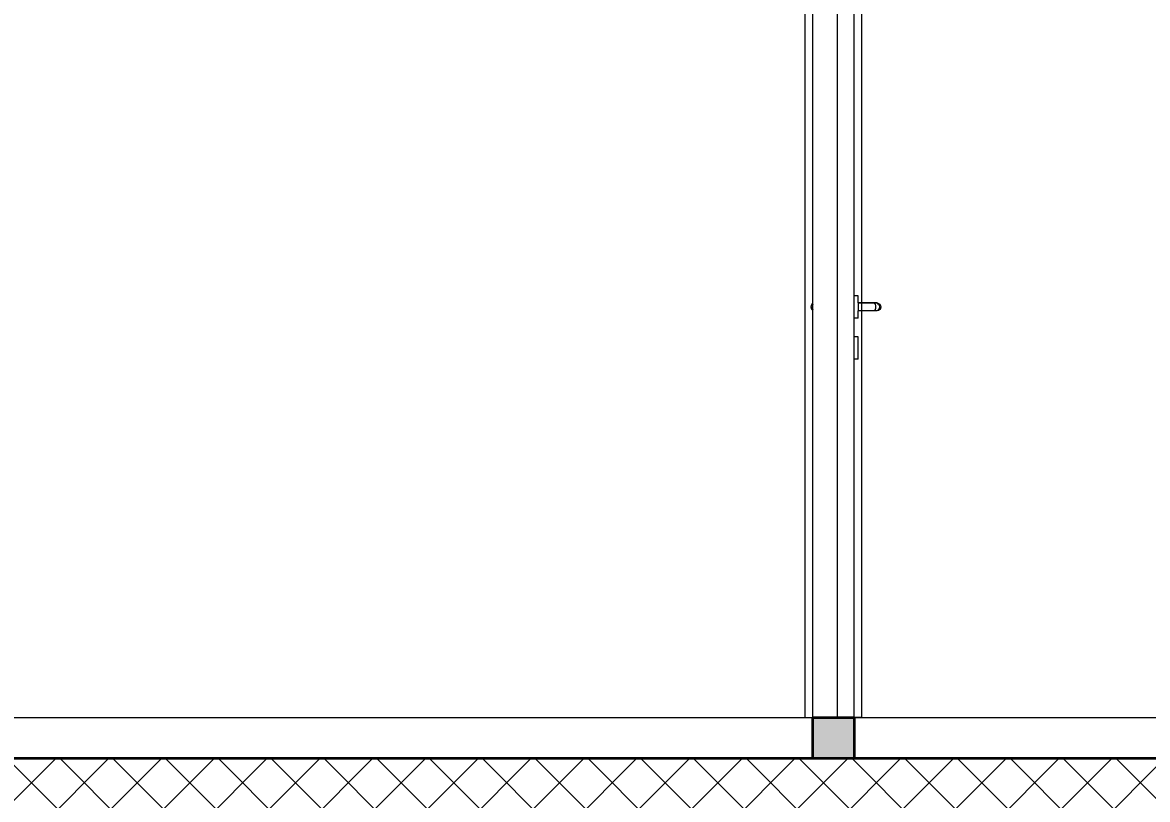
# Model space of a CAD drawing. Header units: millimetres. Extents: x -310 to 171125, y -3027 to 55843.
# Drawn here: x 129958 to 132701, y 8196 to 10089 of the extents above; entities that cross this region are included whole.
import ezdxf

# ---------------------------------------------------------------- set-up
doc = ezdxf.new("R2010")
doc.units = ezdxf.units.MM
doc.header["$MEASUREMENT"] = 0
doc.set_wipeout_variables(frame=1)
doc.linetypes.add('Wipeout_Contour', pattern=[1000, 0, -1000])
doc.layers.add('Dimensioning - General', color=7, linetype='Continuous')
doc.layers.add('Structural - Bearing', color=7, linetype='Continuous')
for name, color, linetype, lineweight, true_color in [('Dimensioning - General_Pen_No__61', 7, 'Continuous', 20, 0x6a6a6a), ('Dimensioning - General_Pen_No__88', 7, 'Continuous', 20, 0xfd4435), ('Structural - Bearing_Pen_No__61', 7, 'Continuous', 20, 0x6a6a6a), ('Structural - Bearing_Pen_No__82', 7, 'Continuous', 20, 0xaaaaaa)]:
    doc.layers.add(name, color=color, linetype=linetype, lineweight=lineweight, true_color=true_color)
for name, color, linetype, lineweight in [('Structural - Bearing_Pen_No__1', 7, 'Continuous', 13), ('Structural - Bearing_Pen_No__101', 252, 'Continuous', 13), ('Structural - Bearing_Pen_No__7', 7, 'Continuous', 35)]:
    doc.layers.add(name, color=color, linetype=linetype, lineweight=lineweight)
doc.layers.get('0').off()
doc.styles.add('GENERATED_STYLE_6', font='calibril.ttf')
doc.dimstyles.new('GENERATED_STYLE__1', dxfattribs={"dimtxt": 195.999997, "dimasz": 106.4, "dimexe": 0.18, "dimexo": 0.0625, "dimgap": 0.09, "dimtad": 1, "dimdec": 0, "dimlfac": 0.1, "dimzin": 0, "dimdsep": 46, "dimtxsty": 'GENERATED_STYLE_6', "dimblk": 'ARROWHEAD_2', "dimblk1": 'ARROWHEAD_2', "dimblk2": 'ARROWHEAD_2', "dimcen": 0.09, "dimse1": 1, "dimse2": 1, "dimclrd": 256, "dimclre": 256, "dimclrt": 256, "dimadec": 0, "dimazin": 0, "dimtfac": 1, "dimtdec": 4, "dimtmove": 0, "dimatfit": 3, "dimfxl": 1, "dimtolj": 1, "dimtzin": 0, "dimarcsym": 0})

# ---------------------------------------------------------------- blocks, each defined once
blk = doc.blocks.new('*D115')
at = {"layer": 'Dimensioning - General_Pen_No__61', "color": 251, "linetype": 'Continuous', "lineweight": 20, "true_color": 0x6a6a6a, "transparency": 16777216}
for p, q in [((134582.9, 8336), (134722.9, 8255.2)), ((134757.9, 8295.6), (134547.9, 8295.6)), ((134652.9, 8095.6), (134652.9, 8295.6)), ((134582.9, 8136), (134722.9, 8055.2)), ((134757.9, 8095.6), (134547.9, 8095.6))]:
    blk.add_line(p, q, dxfattribs=at)
blk = doc.blocks.new('ARROWHEAD_2')
at = {"color": 0, "linetype": 'Continuous', "lineweight": 0}
for p, q in [((-0.378, -0.655), (0.378, 0.655)), ((0, 0), (-1, 0))]:
    blk.add_line(p, q, dxfattribs=at)
blk = doc.blocks.new('*D116')
at = {"layer": 'Dimensioning - General_Pen_No__61', "color": 251, "linetype": 'Continuous', "lineweight": 20, "true_color": 0x6a6a6a, "transparency": 16777216}
for p, q in [((134652.9, 11595.6), (134652.9, 11664.1)), ((134722.9, 11555.2), (134582.9, 11636)), ((134757.9, 11595.6), (134547.9, 11595.6)), ((134652.9, 8295.6), (134652.9, 11595.6)), ((134582.9, 8336), (134722.9, 8255.2)), ((134757.9, 8295.6), (134547.9, 8295.6))]:
    blk.add_line(p, q, dxfattribs=at)
at = {"layer": 'Dimensioning - General_Pen_No__88', "color": 20, "lineweight": 20, "true_color": 0xfd4435, "transparency": 16777216, "char_height": 196, "attachment_point": 7, "rotation": 90, "style": 'GENERATED_STYLE_6'}
for s, insert in [('\\A1;{\\pql;\\fCalibri Light|b0|i0|c0|p34;330}', (134613.7, 9707.3)), ('\\A1;{\\pql;\\fCalibri Light|b0|i0|c0|p34;20}', (134613.7, 8336.1))]:
    blk.add_mtext(s, dxfattribs=dict(at, insert=insert))
blk = doc.blocks.new('*D121')
at = {"layer": 'Dimensioning - General_Pen_No__61', "color": 251, "linetype": 'Continuous', "lineweight": 20, "true_color": 0x6a6a6a, "transparency": 16777216}
for p, q in [((135132.9, 8336), (135272.9, 8255.2)), ((135307.9, 8295.6), (135097.9, 8295.6)), ((135202.9, 8095.6), (135202.9, 8295.6)), ((135132.9, 8136), (135272.9, 8055.2)), ((135307.9, 8095.6), (135097.9, 8095.6))]:
    blk.add_line(p, q, dxfattribs=at)
blk = doc.blocks.new('*D122')
at = {"layer": 'Dimensioning - General_Pen_No__61', "color": 251, "linetype": 'Continuous', "lineweight": 20, "true_color": 0x6a6a6a, "transparency": 16777216}
for p, q in [((135132.9, 11936), (135272.9, 11855.2)), ((135307.9, 11895.6), (135097.9, 11895.6)), ((135202.9, 8295.6), (135202.9, 11895.6)), ((135132.9, 8336), (135272.9, 8255.2)), ((135307.9, 8295.6), (135097.9, 8295.6))]:
    blk.add_line(p, q, dxfattribs=at)
at = {"layer": 'Dimensioning - General_Pen_No__88', "color": 20, "lineweight": 20, "true_color": 0xfd4435, "transparency": 16777216, "char_height": 196, "attachment_point": 7, "rotation": 90, "style": 'GENERATED_STYLE_6'}
for s, insert in [('\\A1;{\\pql;\\fCalibri Light|b0|i0|c0|p34;20}', (135163.7, 11537.4)), ('\\A1;{\\pql;\\fCalibri Light|b0|i0|c0|p34;360}', (135163.7, 9857.3))]:
    blk.add_mtext(s, dxfattribs=dict(at, insert=insert))
blk = doc.blocks.new('*D152')
at = {"layer": 'Dimensioning - General_Pen_No__61', "color": 251, "linetype": 'Continuous', "lineweight": 20, "true_color": 0x6a6a6a, "transparency": 16777216}
for p, q in [((135682.9, 8336), (135822.9, 8255.2)), ((135857.9, 8295.6), (135647.9, 8295.6)), ((135752.9, 5625.6), (135752.9, 8295.6)), ((135682.9, 5666), (135822.9, 5585.2))]:
    blk.add_line(p, q, dxfattribs=at)
at = {"layer": 'Dimensioning - General_Pen_No__88', "color": 20, "lineweight": 20, "true_color": 0xfd4435, "transparency": 16777216, "insert": (135713.7, 6722.3), "char_height": 196, "attachment_point": 7, "rotation": 90, "style": 'GENERATED_STYLE_6'}
blk.add_mtext('\\A1;{\\pql;\\fCalibri Light|b0|i0|c0|p34;267}', dxfattribs=at)
blk = doc.blocks.new('*D153')
at = {"layer": 'Dimensioning - General_Pen_No__61', "color": 251, "linetype": 'Continuous', "lineweight": 20, "true_color": 0x6a6a6a, "transparency": 16777216}
for p, q in [((135682.9, 12136), (135822.9, 12055.2)), ((135857.9, 12095.6), (135647.9, 12095.6)), ((135752.9, 8295.6), (135752.9, 12095.6)), ((135682.9, 8336), (135822.9, 8255.2)), ((135857.9, 8295.6), (135647.9, 8295.6))]:
    blk.add_line(p, q, dxfattribs=at)
at = {"layer": 'Dimensioning - General_Pen_No__88', "color": 20, "lineweight": 20, "true_color": 0xfd4435, "transparency": 16777216, "insert": (135713.7, 9957.3), "char_height": 196, "attachment_point": 7, "rotation": 90, "style": 'GENERATED_STYLE_6'}
blk.add_mtext('\\A1;{\\pql;\\fCalibri Light|b0|i0|c0|p34;380}', dxfattribs=at)

msp = doc.modelspace()

# ---------------------------------------------------------------- hatches: boundary and pattern name
at = {"layer": 'Structural - Bearing_Pen_No__1', "linetype": 'Continuous', "lineweight": 13}
h = msp.add_hatch(dxfattribs=at)
h.set_pattern_fill('CONCRETE_BLOCK', style=0, pattern_type=2)
h.set_pattern_definition([(45, (0, 0), (-64.346715, 64.346715), []), (135, (0, 0), (64.346715, 64.346715), [])])
h.paths.add_polyline_path([(142585.2, 8095.6), (142585.2, 8295.6), (124443.9, 8295.6), (124443.9, 8095.6)])
at = {"layer": 'Structural - Bearing_Pen_No__101', "linetype": 'Continuous', "lineweight": 13}
msp.add_hatch(color=252, dxfattribs=at).paths.add_polyline_path([(131885.2, 8295.6), (131885.2, 8395.6), (131985.2, 8395.6), (131985.2, 8295.6)])

# ---------------------------------------------------------------- linework, layer by layer
at = {"layer": 'Structural - Bearing_Pen_No__1', "color": 7, "linetype": 'Continuous', "lineweight": 13}
for p, q in [((131945.2, 8395.6), (131945.2, 11418.6)), ((131945.2, 8395.6), (131945.2, 11330.6)), ((131945.2, 8395.6), (131945.2, 8495.6)), ((124835.2, 8295.6), (142585.2, 8295.6)), ((131885.2, 8295.6), (131985.2, 8295.6))]:
    msp.add_line(p, q, dxfattribs=at)
at = {"layer": 'Structural - Bearing_Pen_No__7', "color": 7, "linetype": 'Continuous', "lineweight": 35, "flags": 128}
for points in [[(131885.2, 8295.6), (131885.2, 8395.6), (131985.2, 8395.6), (131985.2, 8295.6)], [(142585.2, 8095.6), (142585.2, 8295.6), (124443.9, 8295.6), (124443.9, 8095.6)]]:
    msp.add_lwpolyline(points, close=True, dxfattribs=at)

# ---------------------------------------------------------------- dimensions: what is measured, and where the dimension line sits
at = {"layer": 'Dimensioning - General', "color": 251, "linetype": 'Continuous', "lineweight": 20, "true_color": 0x6a6a6a}
for base, p1, p2, picture, middle in [((135202.9, 8295.6), (107349.5, 8095.6), (107339, 8295.6), '*D121', (135065.7, 7886.8)), ((135752.9, 8295.6), (109745.6, 5625.6), (109661.3, 8295.6), '*D152', (135615.7, 6946.4))]:
    dim = msp.add_linear_dim(base=base, p1=p1, p2=p2, angle=90, dimstyle='GENERATED_STYLE__1', dxfattribs=at)
    dim.commit()
    dim.dimension.update_dxf_attribs({"geometry": picture, "text_midpoint": middle, "dimtype": 160, "text_rotation": 90})

# ---------------------------------------------------------------- wipeouts: each hides what was drawn before it
at = {"color": 254, "linetype": 'Wipeout_Contour', "lineweight": 0, "ltscale": 794262.17755}
msp.add_wipeout([(132004.2, 11445.6), (131985.2, 11445.6), (131985.2, 9285.6), (131995.2, 9285.6), (131995.2, 9268.5), (132004.2, 9268.5)], dxfattribs=at).dxf.layer = 'Structural - Bearing'
at = {"color": 254, "linetype": 'Wipeout_Contour', "lineweight": 0, "ltscale": 528864.598078}
msp.add_wipeout([(131883.3, 9395.6), (131880.2, 9395.6), (131880.8, 9392.2), (131883.8, 9392.2)], dxfattribs=at).dxf.layer = 'Structural - Bearing'
at = {"color": 254, "linetype": 'Wipeout_Contour', "lineweight": 0, "ltscale": 529528.489941}
msp.add_wipeout([(132047.2, 9395.6), (132046.6, 9392.2), (132049.6, 9392.2), (132050.2, 9395.6)], dxfattribs=at).dxf.layer = 'Structural - Bearing'

# ---------------------------------------------------------------- next in the draw order: wipeouts: each hides what was drawn before it
at = {"color": 254, "linetype": 'Wipeout_Contour', "lineweight": 0, "ltscale": 661086.408591}
msp.add_wipeout([(131883.8, 9392.2), (131880.8, 9392.2), (131882.5, 9389.2), (131885.2, 9389.2), (131885.2, 9389.4)], dxfattribs=at).dxf.layer = 'Structural - Bearing'
at = {"color": 254, "linetype": 'Wipeout_Contour', "lineweight": 0, "ltscale": 529523.173986}
msp.add_wipeout([(132046.6, 9392.2), (132045.1, 9389.2), (132047.9, 9389.2), (132049.6, 9392.2)], dxfattribs=at).dxf.layer = 'Structural - Bearing'
at = {"color": 254, "linetype": 'Wipeout_Contour', "lineweight": 0, "ltscale": 529309.100119}
msp.add_wipeout([(131995.2, 9370.2), (131995.1, 9370.2), (131995.1, 9368.6), (131995.2, 9368.6)], dxfattribs=at).dxf.layer = 'Structural - Bearing'
at = {"color": 254, "linetype": 'Wipeout_Contour', "lineweight": 0, "ltscale": 529294.755192}
msp.add_wipeout([(131995.1, 9316.3), (131995.2, 9316.3), (131995.2, 9321), (131995.1, 9321)], dxfattribs=at).dxf.layer = 'Structural - Bearing'

# ---------------------------------------------------------------- next in the draw order: wipeouts: each hides what was drawn before it
at = {"color": 254, "linetype": 'Wipeout_Contour', "lineweight": 0, "ltscale": 529507.697404}
msp.add_wipeout([(132039.8, 9405.5), (132042.7, 9404.3), (132045.2, 9404.3), (132041.9, 9405.5)], dxfattribs=at).dxf.layer = 'Structural - Bearing'
at = {"color": 254, "linetype": 'Wipeout_Contour', "lineweight": 0, "ltscale": 396653.732927}
msp.add_wipeout([(131882.5, 9389.2), (131885.2, 9386.9), (131885.2, 9389.2)], dxfattribs=at).dxf.layer = 'Structural - Bearing'
at = {"color": 254, "linetype": 'Wipeout_Contour', "lineweight": 0, "ltscale": 529514.125981}
msp.add_wipeout([(132042.7, 9386.9), (132045.2, 9386.9), (132047.9, 9389.2), (132045.1, 9389.2)], dxfattribs=at).dxf.layer = 'Structural - Bearing'
at = {"color": 254, "linetype": 'Wipeout_Contour', "lineweight": 0, "ltscale": 529309.99486}
msp.add_wipeout([(131995.2, 9374.9), (131995.1, 9374.9), (131995.1, 9370.2), (131995.2, 9370.2)], dxfattribs=at).dxf.layer = 'Structural - Bearing'
at = {"color": 254, "linetype": 'Wipeout_Contour', "lineweight": 0, "ltscale": 529293.08375}
msp.add_wipeout([(131995.1, 9309.1), (131995.2, 9309.1), (131995.2, 9316.3), (131995.1, 9316.3)], dxfattribs=at).dxf.layer = 'Structural - Bearing'

# ---------------------------------------------------------------- next in the draw order: wipeouts: each hides what was drawn before it
at = {"color": 254, "linetype": 'Wipeout_Contour', "lineweight": 0, "ltscale": 396656.719778}
msp.add_wipeout([(131885.2, 9404.3), (131882.5, 9402), (131885.2, 9402)], dxfattribs=at).dxf.layer = 'Structural - Bearing'
at = {"color": 254, "linetype": 'Wipeout_Contour', "lineweight": 0, "ltscale": 529311.677213}
msp.add_wipeout([(131995.2, 9382.1), (131995.1, 9382.1), (131995.1, 9374.9), (131995.2, 9374.9)], dxfattribs=at).dxf.layer = 'Structural - Bearing'
at = {"color": 254, "linetype": 'Wipeout_Contour', "lineweight": 0, "ltscale": 529502.442774}
msp.add_wipeout([(132042.7, 9386.9), (132039.8, 9385.8), (132041.9, 9385.8), (132045.2, 9386.9)], dxfattribs=at).dxf.layer = 'Structural - Bearing'
at = {"color": 254, "linetype": 'Wipeout_Contour', "lineweight": 0, "ltscale": 529518.409507}
msp.add_wipeout([(132042.7, 9404.3), (132045.1, 9402), (132047.9, 9402), (132045.2, 9404.3)], dxfattribs=at).dxf.layer = 'Structural - Bearing'
at = {"color": 254, "linetype": 'Wipeout_Contour', "lineweight": 0, "ltscale": 529295.644967}
msp.add_wipeout([(131995.1, 9321), (131995.2, 9321), (131995.2, 9322.6), (131995.1, 9322.6)], dxfattribs=at).dxf.layer = 'Structural - Bearing'

# ---------------------------------------------------------------- next in the draw order: wipeouts: each hides what was drawn before it
at = {"color": 254, "linetype": 'Wipeout_Contour', "lineweight": 0, "ltscale": 661090.14074}
msp.add_wipeout([(131880.8, 9399), (131883.8, 9399), (131885.2, 9401.8), (131885.2, 9402), (131882.5, 9402)], dxfattribs=at).dxf.layer = 'Structural - Bearing'
at = {"color": 254, "linetype": 'Wipeout_Contour', "lineweight": 0, "ltscale": 529313.945465}
msp.add_wipeout([(131995.1, 9390.9), (131995.1, 9382.1), (131995.2, 9382.1), (131995.2, 9390.9)], dxfattribs=at).dxf.layer = 'Structural - Bearing'
at = {"color": 254, "linetype": 'Wipeout_Contour', "lineweight": 0, "ltscale": 529525.969817}
msp.add_wipeout([(132045.1, 9402), (132046.6, 9399), (132049.6, 9399), (132047.9, 9402)], dxfattribs=at).dxf.layer = 'Structural - Bearing'
at = {"color": 254, "linetype": 'Wipeout_Contour', "lineweight": 0, "ltscale": 529275.004349}
msp.add_wipeout([(131985.3, 9316.3), (131995.1, 9316.3), (131995.1, 9321), (131985.3, 9321)], dxfattribs=at).dxf.layer = 'Structural - Bearing'

# ---------------------------------------------------------------- next in the draw order: wipeouts: each hides what was drawn before it
at = {"color": 254, "linetype": 'Wipeout_Contour', "lineweight": 0, "ltscale": 528865.570267}
msp.add_wipeout([(131880.2, 9395.6), (131883.3, 9395.6), (131883.8, 9399), (131880.8, 9399)], dxfattribs=at).dxf.layer = 'Structural - Bearing'
at = {"color": 254, "linetype": 'Wipeout_Contour', "lineweight": 0, "ltscale": 529316.527092}
msp.add_wipeout([(131995.2, 9400.3), (131995.1, 9400.3), (131995.1, 9390.9), (131995.2, 9390.9)], dxfattribs=at).dxf.layer = 'Structural - Bearing'
at = {"color": 254, "linetype": 'Wipeout_Contour', "lineweight": 0, "ltscale": 529529.460915}
msp.add_wipeout([(132046.6, 9399), (132047.2, 9395.6), (132050.2, 9395.6), (132049.6, 9399)], dxfattribs=at).dxf.layer = 'Structural - Bearing'
at = {"color": 254, "linetype": 'Wipeout_Contour', "lineweight": 0, "ltscale": 529289.349812}
msp.add_wipeout([(131995.1, 9370.2), (131985.3, 9370.2), (131985.3, 9368.6), (131995.1, 9368.6)], dxfattribs=at).dxf.layer = 'Structural - Bearing'
at = {"color": 254, "linetype": 'Wipeout_Contour', "lineweight": 0, "ltscale": 529290.833447}
msp.add_wipeout([(131995.2, 9309.1), (131995.1, 9309.1), (131995.1, 9300.3), (131995.2, 9300.3)], dxfattribs=at).dxf.layer = 'Structural - Bearing'

# ---------------------------------------------------------------- next in the draw order: wipeouts: each hides what was drawn before it
at = {"color": 254, "linetype": 'Wipeout_Contour', "lineweight": 0, "ltscale": 529319.111129}
msp.add_wipeout([(131995.1, 9409.1), (131995.1, 9400.3), (131995.2, 9400.3), (131995.2, 9409.1)], dxfattribs=at).dxf.layer = 'Structural - Bearing'
at = {"color": 254, "linetype": 'Wipeout_Contour', "lineweight": 0, "ltscale": 528873.712861}
msp.add_wipeout([(131883.3, 9395.6), (131883.8, 9392.2), (131885.2, 9392.2), (131885.2, 9395.6)], dxfattribs=at).dxf.layer = 'Structural - Bearing'
at = {"color": 254, "linetype": 'Wipeout_Contour', "lineweight": 0, "ltscale": 529504.201411}
msp.add_wipeout([(132047.2, 9395.6), (132037.9, 9395.6), (132037.6, 9392.2), (132046.6, 9392.2)], dxfattribs=at).dxf.layer = 'Structural - Bearing'
at = {"color": 254, "linetype": 'Wipeout_Contour', "lineweight": 0, "ltscale": 529290.244587}
msp.add_wipeout([(131995.1, 9374.9), (131985.3, 9374.9), (131985.3, 9370.2), (131995.1, 9370.2)], dxfattribs=at).dxf.layer = 'Structural - Bearing'
at = {"color": 254, "linetype": 'Wipeout_Contour', "lineweight": 0, "ltscale": 529273.332845}
msp.add_wipeout([(131985.3, 9309.1), (131995.1, 9309.1), (131995.1, 9316.3), (131985.3, 9316.3)], dxfattribs=at).dxf.layer = 'Structural - Bearing'

# ---------------------------------------------------------------- next in the draw order: wipeouts: each hides what was drawn before it
at = {"color": 254, "linetype": 'Wipeout_Contour', "lineweight": 0, "ltscale": 529321.385486}
msp.add_wipeout([(131995.2, 9416.3), (131995.1, 9416.3), (131995.1, 9409.1), (131995.2, 9409.1)], dxfattribs=at).dxf.layer = 'Structural - Bearing'
at = {"color": 254, "linetype": 'Wipeout_Contour', "lineweight": 0, "ltscale": 396655.579991}
msp.add_wipeout([(131883.8, 9392.2), (131885.2, 9389.4), (131885.2, 9392.2)], dxfattribs=at).dxf.layer = 'Structural - Bearing'
at = {"color": 254, "linetype": 'Wipeout_Contour', "lineweight": 0, "ltscale": 529291.927002}
msp.add_wipeout([(131995.1, 9382.1), (131985.3, 9382.1), (131985.3, 9374.9), (131995.1, 9374.9)], dxfattribs=at).dxf.layer = 'Structural - Bearing'
at = {"color": 254, "linetype": 'Wipeout_Contour', "lineweight": 0, "ltscale": 529500.031169}
msp.add_wipeout([(132046.6, 9392.2), (132037.6, 9392.2), (132036.7, 9389.2), (132045.1, 9389.2)], dxfattribs=at).dxf.layer = 'Structural - Bearing'
at = {"color": 254, "linetype": 'Wipeout_Contour', "lineweight": 0, "ltscale": 529275.894158}
msp.add_wipeout([(131985.3, 9321), (131995.1, 9321), (131995.1, 9322.6), (131985.3, 9322.6)], dxfattribs=at).dxf.layer = 'Structural - Bearing'
at = {"color": 254, "linetype": 'Wipeout_Contour', "lineweight": 0, "ltscale": 529288.276763}
msp.add_wipeout([(131995.1, 9290.9), (131995.2, 9290.9), (131995.2, 9300.3), (131995.1, 9300.3)], dxfattribs=at).dxf.layer = 'Structural - Bearing'

# ---------------------------------------------------------------- next in the draw order: wipeouts: each hides what was drawn before it
at = {"color": 254, "linetype": 'Wipeout_Contour', "lineweight": 0, "ltscale": 529323.074781}
msp.add_wipeout([(131995.2, 9421), (131995.1, 9421), (131995.1, 9416.3), (131995.2, 9416.3)], dxfattribs=at).dxf.layer = 'Structural - Bearing'
at = {"color": 254, "linetype": 'Wipeout_Contour', "lineweight": 0, "ltscale": 529489.568289}
msp.add_wipeout([(132039.8, 9405.5), (132033.6, 9405.5), (132035.3, 9404.3), (132042.7, 9404.3)], dxfattribs=at).dxf.layer = 'Structural - Bearing'
at = {"color": 254, "linetype": 'Wipeout_Contour', "lineweight": 0, "ltscale": 396657.355816}
msp.add_wipeout([(131883.8, 9399), (131885.2, 9399), (131885.2, 9401.8)], dxfattribs=at).dxf.layer = 'Structural - Bearing'
at = {"color": 254, "linetype": 'Wipeout_Contour', "lineweight": 0, "ltscale": 529294.195339}
msp.add_wipeout([(131985.3, 9390.9), (131985.3, 9382.1), (131995.1, 9382.1), (131995.1, 9390.9)], dxfattribs=at).dxf.layer = 'Structural - Bearing'
at = {"color": 254, "linetype": 'Wipeout_Contour', "lineweight": 0, "ltscale": 529493.122223}
msp.add_wipeout([(132045.1, 9389.2), (132036.7, 9389.2), (132035.3, 9386.9), (132042.7, 9386.9)], dxfattribs=at).dxf.layer = 'Structural - Bearing'
at = {"color": 254, "linetype": 'Wipeout_Contour', "lineweight": 0, "ltscale": 529255.253517}
msp.add_wipeout([(131985.2, 9316.3), (131985.3, 9316.3), (131985.3, 9321), (131985.2, 9321)], dxfattribs=at).dxf.layer = 'Structural - Bearing'
at = {"color": 254, "linetype": 'Wipeout_Contour', "lineweight": 0, "ltscale": 529285.72249}
msp.add_wipeout([(131995.1, 9290.9), (131995.1, 9282.1), (131995.2, 9282.1), (131995.2, 9290.9)], dxfattribs=at).dxf.layer = 'Structural - Bearing'

# ---------------------------------------------------------------- next in the draw order: wipeouts: each hides what was drawn before it
at = {"color": 254, "linetype": 'Wipeout_Contour', "lineweight": 0, "ltscale": 529323.974055}
msp.add_wipeout([(131995.2, 9422.6), (131995.1, 9422.6), (131995.1, 9421), (131995.2, 9421)], dxfattribs=at).dxf.layer = 'Structural - Bearing'
at = {"color": 254, "linetype": 'Wipeout_Contour', "lineweight": 0, "ltscale": 528874.685039}
msp.add_wipeout([(131883.3, 9395.6), (131885.2, 9395.6), (131885.2, 9399), (131883.8, 9399)], dxfattribs=at).dxf.layer = 'Structural - Bearing'
at = {"color": 254, "linetype": 'Wipeout_Contour', "lineweight": 0, "ltscale": 529296.777062}
msp.add_wipeout([(131995.1, 9400.3), (131985.3, 9400.3), (131985.3, 9390.9), (131995.1, 9390.9)], dxfattribs=at).dxf.layer = 'Structural - Bearing'
at = {"color": 254, "linetype": 'Wipeout_Contour', "lineweight": 0, "ltscale": 529484.31348}
msp.add_wipeout([(132042.7, 9386.9), (132035.3, 9386.9), (132033.6, 9385.8), (132039.8, 9385.8)], dxfattribs=at).dxf.layer = 'Structural - Bearing'
at = {"color": 254, "linetype": 'Wipeout_Contour', "lineweight": 0, "ltscale": 529497.405917}
msp.add_wipeout([(132042.7, 9404.3), (132035.3, 9404.3), (132036.7, 9402), (132045.1, 9402)], dxfattribs=at).dxf.layer = 'Structural - Bearing'
at = {"color": 254, "linetype": 'Wipeout_Contour', "lineweight": 0, "ltscale": 529269.599515}
msp.add_wipeout([(131985.3, 9370.2), (131985.2, 9370.2), (131985.2, 9368.6), (131985.3, 9368.6)], dxfattribs=at).dxf.layer = 'Structural - Bearing'
at = {"color": 254, "linetype": 'Wipeout_Contour', "lineweight": 0, "ltscale": 529271.082459}
msp.add_wipeout([(131995.1, 9309.1), (131985.3, 9309.1), (131985.3, 9300.3), (131995.1, 9300.3)], dxfattribs=at).dxf.layer = 'Structural - Bearing'
at = {"color": 254, "linetype": 'Wipeout_Contour', "lineweight": 0, "ltscale": 529283.478293}
msp.add_wipeout([(131995.1, 9274.9), (131995.2, 9274.9), (131995.2, 9282.1), (131995.1, 9282.1)], dxfattribs=at).dxf.layer = 'Structural - Bearing'

# ---------------------------------------------------------------- next in the draw order: wipeouts: each hides what was drawn before it
at = {"color": 254, "linetype": 'Wipeout_Contour', "lineweight": 0, "ltscale": 1454475.195742261}
msp.add_wipeout([(131866.2, 11445.6), (131866.2, 8395.6), (131885.2, 8395.6), (131885.2, 9249.9), (131882.5, 9252.2), (131880.8, 9255.2), (131880.2, 9258.6), (131880.8, 9262), (131882.5, 9265), (131885.2, 9267.3), (131885.2, 11445.6)], dxfattribs=at).dxf.layer = 'Structural - Bearing'
at = {"color": 254, "linetype": 'Wipeout_Contour', "lineweight": 0, "ltscale": 529299.361196}
msp.add_wipeout([(131985.3, 9400.3), (131995.1, 9400.3), (131995.1, 9409.1), (131985.3, 9409.1)], dxfattribs=at).dxf.layer = 'Structural - Bearing'
at = {"color": 254, "linetype": 'Wipeout_Contour', "lineweight": 0, "ltscale": 529502.82712}
msp.add_wipeout([(132045.1, 9402), (132036.7, 9402), (132037.6, 9399), (132046.6, 9399)], dxfattribs=at).dxf.layer = 'Structural - Bearing'
at = {"color": 254, "linetype": 'Wipeout_Contour', "lineweight": 0, "ltscale": 529270.494323}
msp.add_wipeout([(131985.3, 9374.9), (131985.2, 9374.9), (131985.2, 9370.2), (131985.3, 9370.2)], dxfattribs=at).dxf.layer = 'Structural - Bearing'
at = {"color": 254, "linetype": 'Wipeout_Contour', "lineweight": 0, "ltscale": 529253.581951}
msp.add_wipeout([(131985.2, 9309.1), (131985.3, 9309.1), (131985.3, 9316.3), (131985.2, 9316.3)], dxfattribs=at).dxf.layer = 'Structural - Bearing'
at = {"color": 254, "linetype": 'Wipeout_Contour', "lineweight": 0, "ltscale": 529281.813794}
msp.add_wipeout([(131995.1, 9270.2), (131995.2, 9270.2), (131995.2, 9274.9), (131995.1, 9274.9)], dxfattribs=at).dxf.layer = 'Structural - Bearing'

# ---------------------------------------------------------------- next in the draw order: linework, layer by layer
at = {"layer": 'Structural - Bearing_Pen_No__1', "color": 7, "linetype": 'Continuous', "lineweight": 13}
for q in [(131885.2, 11418.6), (131945.2, 8395.6), (131945.2, 8395.6)]:
    msp.add_line((131885.2, 8395.6), q, dxfattribs=at)
at = {"layer": 'Structural - Bearing_Pen_No__61', "color": 251, "linetype": 'Continuous', "lineweight": 20, "true_color": 0x6a6a6a}
msp.add_lwpolyline([(124635.2, 8395.6), (131885.2, 8395.6)], dxfattribs=at)
at = {"layer": 'Structural - Bearing_Pen_No__82', "color": 253, "linetype": 'Continuous', "lineweight": 20, "true_color": 0xaaaaaa}
for p, q in [((131866.2, 8395.6), (131866.2, 11445.6)), ((131880.8, 9399), (131880.2, 9395.6)), ((131880.2, 9395.6), (131880.8, 9392.2)), ((131882.5, 9402), (131880.8, 9399)), ((131880.8, 9392.2), (131882.5, 9389.2)), ((131885.2, 9404.3), (131882.5, 9402)), ((131882.5, 9389.2), (131885.2, 9386.9)), ((131883.8, 9399), (131883.3, 9395.6)), ((131883.3, 9395.6), (131883.8, 9392.2)), ((131885.2, 9401.8), (131883.8, 9399)), ((131883.8, 9392.2), (131885.2, 9389.4)), ((131866.2, 8395.6), (131885.2, 8395.6))]:
    msp.add_line(p, q, dxfattribs=at)

# ---------------------------------------------------------------- next in the draw order: wipeouts: each hides what was drawn before it
at = {"color": 254, "linetype": 'Wipeout_Contour', "lineweight": 0, "ltscale": 529301.635637}
msp.add_wipeout([(131995.1, 9416.3), (131985.3, 9416.3), (131985.3, 9409.1), (131995.1, 9409.1)], dxfattribs=at).dxf.layer = 'Structural - Bearing'
at = {"color": 254, "linetype": 'Wipeout_Contour', "lineweight": 0, "ltscale": 529272.176802}
msp.add_wipeout([(131985.3, 9382.1), (131985.2, 9382.1), (131985.2, 9374.9), (131985.3, 9374.9)], dxfattribs=at).dxf.layer = 'Structural - Bearing'
at = {"color": 254, "linetype": 'Wipeout_Contour', "lineweight": 0, "ltscale": 529505.172429}
msp.add_wipeout([(132046.6, 9399), (132037.6, 9399), (132037.9, 9395.6), (132047.2, 9395.6)], dxfattribs=at).dxf.layer = 'Structural - Bearing'
at = {"color": 254, "linetype": 'Wipeout_Contour', "lineweight": 0, "ltscale": 529256.143359}
msp.add_wipeout([(131985.2, 9321), (131985.3, 9321), (131985.3, 9322.6), (131985.2, 9322.6)], dxfattribs=at).dxf.layer = 'Structural - Bearing'
at = {"color": 254, "linetype": 'Wipeout_Contour', "lineweight": 0, "ltscale": 529268.525679}
msp.add_wipeout([(131985.3, 9290.9), (131995.1, 9290.9), (131995.1, 9300.3), (131985.3, 9300.3)], dxfattribs=at).dxf.layer = 'Structural - Bearing'

# ---------------------------------------------------------------- next in the draw order: wipeouts: each hides what was drawn before it
at = {"color": 254, "linetype": 'Wipeout_Contour', "lineweight": 0, "ltscale": 529303.324995}
msp.add_wipeout([(131995.1, 9421), (131985.3, 9421), (131985.3, 9416.3), (131995.1, 9416.3)], dxfattribs=at).dxf.layer = 'Structural - Bearing'
at = {"color": 254, "linetype": 'Wipeout_Contour', "lineweight": 0, "ltscale": 529274.445223}
msp.add_wipeout([(131985.2, 9390.9), (131985.2, 9382.1), (131985.3, 9382.1), (131985.3, 9390.9)], dxfattribs=at).dxf.layer = 'Structural - Bearing'
at = {"color": 254, "linetype": 'Wipeout_Contour', "lineweight": 0, "ltscale": 529463.482942}
msp.add_wipeout([(132037.9, 9395.6), (132026.5, 9395.6), (132026.4, 9392.2), (132037.6, 9392.2)], dxfattribs=at).dxf.layer = 'Structural - Bearing'
at = {"color": 254, "linetype": 'Wipeout_Contour', "lineweight": 0, "ltscale": 529265.971311}
msp.add_wipeout([(131995.1, 9290.9), (131985.3, 9290.9), (131985.3, 9282.1), (131995.1, 9282.1)], dxfattribs=at).dxf.layer = 'Structural - Bearing'

# ---------------------------------------------------------------- next in the draw order: wipeouts: each hides what was drawn before it
at = {"color": 254, "linetype": 'Wipeout_Contour', "lineweight": 0, "ltscale": 529304.224303}
msp.add_wipeout([(131995.1, 9422.6), (131985.3, 9422.6), (131985.3, 9421), (131995.1, 9421)], dxfattribs=at).dxf.layer = 'Structural - Bearing'
at = {"color": 254, "linetype": 'Wipeout_Contour', "lineweight": 0, "ltscale": 529277.027042}
msp.add_wipeout([(131985.3, 9400.3), (131985.2, 9400.3), (131985.2, 9390.9), (131985.3, 9390.9)], dxfattribs=at).dxf.layer = 'Structural - Bearing'
at = {"color": 254, "linetype": 'Wipeout_Contour', "lineweight": 0, "ltscale": 529461.094079}
msp.add_wipeout([(132037.6, 9392.2), (132026.4, 9392.2), (132026.2, 9389.2), (132036.7, 9389.2)], dxfattribs=at).dxf.layer = 'Structural - Bearing'
at = {"color": 254, "linetype": 'Wipeout_Contour', "lineweight": 0, "ltscale": 529251.33148}
msp.add_wipeout([(131985.3, 9309.1), (131985.2, 9309.1), (131985.2, 9300.3), (131985.3, 9300.3)], dxfattribs=at).dxf.layer = 'Structural - Bearing'
at = {"color": 254, "linetype": 'Wipeout_Contour', "lineweight": 0, "ltscale": 529263.727029}
msp.add_wipeout([(131985.3, 9274.9), (131995.1, 9274.9), (131995.1, 9282.1), (131985.3, 9282.1)], dxfattribs=at).dxf.layer = 'Structural - Bearing'

# ---------------------------------------------------------------- next in the draw order: wipeouts: each hides what was drawn before it
at = {"color": 254, "linetype": 'Wipeout_Contour', "lineweight": 0, "ltscale": 529279.611273}
msp.add_wipeout([(131985.2, 9409.1), (131985.2, 9400.3), (131985.3, 9400.3), (131985.3, 9409.1)], dxfattribs=at).dxf.layer = 'Structural - Bearing'
at = {"color": 254, "linetype": 'Wipeout_Contour', "lineweight": 0, "ltscale": 529458.504821}
msp.add_wipeout([(132033.6, 9405.5), (132025.4, 9405.5), (132025.9, 9404.3), (132035.3, 9404.3)], dxfattribs=at).dxf.layer = 'Structural - Bearing'
at = {"color": 254, "linetype": 'Wipeout_Contour', "lineweight": 0, "ltscale": 529457.538867}
msp.add_wipeout([(132036.7, 9389.2), (132026.2, 9389.2), (132025.9, 9386.9), (132035.3, 9386.9)], dxfattribs=at).dxf.layer = 'Structural - Bearing'
at = {"color": 254, "linetype": 'Wipeout_Contour', "lineweight": 0, "ltscale": 529248.774605}
msp.add_wipeout([(131985.2, 9290.9), (131985.3, 9290.9), (131985.3, 9300.3), (131985.2, 9300.3)], dxfattribs=at).dxf.layer = 'Structural - Bearing'
at = {"color": 254, "linetype": 'Wipeout_Contour', "lineweight": 0, "ltscale": 529280.928552}
msp.add_wipeout([(131995.1, 9268.6), (131995.2, 9268.6), (131995.2, 9270.2), (131995.1, 9270.2)], dxfattribs=at).dxf.layer = 'Structural - Bearing'

# ---------------------------------------------------------------- next in the draw order: wipeouts: each hides what was drawn before it
at = {"color": 254, "linetype": 'Wipeout_Contour', "lineweight": 0, "ltscale": 529281.885799}
msp.add_wipeout([(131985.3, 9416.3), (131985.2, 9416.3), (131985.2, 9409.1), (131985.3, 9409.1)], dxfattribs=at).dxf.layer = 'Structural - Bearing'
at = {"color": 254, "linetype": 'Wipeout_Contour', "lineweight": 0, "ltscale": 529453.249705}
msp.add_wipeout([(132035.3, 9386.9), (132025.9, 9386.9), (132025.4, 9385.8), (132033.6, 9385.8)], dxfattribs=at).dxf.layer = 'Structural - Bearing'
at = {"color": 254, "linetype": 'Wipeout_Contour', "lineweight": 0, "ltscale": 529461.822847}
msp.add_wipeout([(132035.3, 9404.3), (132025.9, 9404.3), (132026.2, 9402), (132036.7, 9402)], dxfattribs=at).dxf.layer = 'Structural - Bearing'
at = {"color": 254, "linetype": 'Wipeout_Contour', "lineweight": 0, "ltscale": 529262.062469}
msp.add_wipeout([(131985.3, 9270.2), (131995.1, 9270.2), (131995.1, 9274.9), (131985.3, 9274.9)], dxfattribs=at).dxf.layer = 'Structural - Bearing'

# ---------------------------------------------------------------- next in the draw order: wipeouts: each hides what was drawn before it
at = {"color": 254, "linetype": 'Wipeout_Contour', "lineweight": 0, "ltscale": 529283.57522}
msp.add_wipeout([(131985.3, 9421), (131985.2, 9421), (131985.2, 9416.3), (131985.3, 9416.3)], dxfattribs=at).dxf.layer = 'Structural - Bearing'
at = {"color": 254, "linetype": 'Wipeout_Contour', "lineweight": 0, "ltscale": 529463.890234}
msp.add_wipeout([(132036.7, 9402), (132026.2, 9402), (132026.4, 9399), (132037.6, 9399)], dxfattribs=at).dxf.layer = 'Structural - Bearing'
at = {"color": 254, "linetype": 'Wipeout_Contour', "lineweight": 0, "ltscale": 529246.220142}
msp.add_wipeout([(131985.2, 9290.9), (131985.2, 9282.1), (131985.3, 9282.1), (131985.3, 9290.9)], dxfattribs=at).dxf.layer = 'Structural - Bearing'

# ---------------------------------------------------------------- next in the draw order: wipeouts: each hides what was drawn before it
at = {"color": 254, "linetype": 'Wipeout_Contour', "lineweight": 0, "ltscale": 529284.474561}
msp.add_wipeout([(131985.3, 9422.6), (131985.2, 9422.6), (131985.2, 9421), (131985.3, 9421)], dxfattribs=at).dxf.layer = 'Structural - Bearing'
at = {"color": 254, "linetype": 'Wipeout_Contour', "lineweight": 0, "ltscale": 529464.454033}
msp.add_wipeout([(132037.6, 9399), (132026.4, 9399), (132026.5, 9395.6), (132037.9, 9395.6)], dxfattribs=at).dxf.layer = 'Structural - Bearing'
at = {"color": 254, "linetype": 'Wipeout_Contour', "lineweight": 0, "ltscale": 529243.975776}
msp.add_wipeout([(131985.2, 9274.9), (131985.3, 9274.9), (131985.3, 9282.1), (131985.2, 9282.1)], dxfattribs=at).dxf.layer = 'Structural - Bearing'

# ---------------------------------------------------------------- next in the draw order: linework, layer by layer
at = {"layer": 'Structural - Bearing_Pen_No__82', "color": 253, "linetype": 'Continuous', "lineweight": 20, "true_color": 0xaaaaaa}
for p, q in [((131985.3, 9422.6), (131985.2, 9422.6)), ((131995.1, 9422.6), (131985.3, 9422.6)), ((131995.2, 9422.6), (131995.1, 9422.6)), ((131995.2, 9421), (131995.2, 9422.6)), ((132041.9, 9405.5), (132045.2, 9404.3)), ((132045.2, 9386.9), (132041.9, 9385.8)), ((132042.7, 9404.3), (132045.1, 9402)), ((132045.1, 9389.2), (132042.7, 9386.9)), ((132045.1, 9402), (132046.6, 9399)), ((132046.6, 9392.2), (132045.1, 9389.2)), ((132045.2, 9404.3), (132047.9, 9402)), ((132047.9, 9389.2), (132045.2, 9386.9)), ((132046.6, 9399), (132047.2, 9395.6)), ((132047.2, 9395.6), (132046.6, 9392.2)), ((132047.9, 9402), (132049.6, 9399)), ((132049.6, 9392.2), (132047.9, 9389.2)), ((132049.6, 9399), (132050.2, 9395.6)), ((132050.2, 9395.6), (132049.6, 9392.2))]:
    msp.add_line(p, q, dxfattribs=at)

# ---------------------------------------------------------------- next in the draw order: wipeouts: each hides what was drawn before it
at = {"color": 254, "linetype": 'Wipeout_Contour', "lineweight": 0, "ltscale": 529378.639054}
msp.add_wipeout([(132026.5, 9395.6), (131995.2, 9395.6), (131995.2, 9392.2), (132026.4, 9392.2)], dxfattribs=at).dxf.layer = 'Structural - Bearing'
at = {"color": 254, "linetype": 'Wipeout_Contour', "lineweight": 0, "ltscale": 529261.177194}
msp.add_wipeout([(131985.3, 9268.6), (131995.1, 9268.6), (131995.1, 9270.2), (131985.3, 9270.2)], dxfattribs=at).dxf.layer = 'Structural - Bearing'

# ---------------------------------------------------------------- next in the draw order: wipeouts: each hides what was drawn before it
at = {"color": 254, "linetype": 'Wipeout_Contour', "lineweight": 0, "ltscale": 529377.424231}
msp.add_wipeout([(132026.4, 9392.2), (131995.2, 9392.2), (131995.2, 9389.2), (132026.2, 9389.2)], dxfattribs=at).dxf.layer = 'Structural - Bearing'
at = {"color": 254, "linetype": 'Wipeout_Contour', "lineweight": 0, "ltscale": 529242.311154}
msp.add_wipeout([(131985.2, 9270.2), (131985.3, 9270.2), (131985.3, 9274.9), (131985.2, 9274.9)], dxfattribs=at).dxf.layer = 'Structural - Bearing'

# ---------------------------------------------------------------- next in the draw order: wipeouts: each hides what was drawn before it
at = {"color": 254, "linetype": 'Wipeout_Contour', "lineweight": 0, "ltscale": 529380.102706}
msp.add_wipeout([(132025.4, 9405.5), (131995.2, 9405.5), (131995.2, 9404.3), (132025.9, 9404.3)], dxfattribs=at).dxf.layer = 'Structural - Bearing'
at = {"color": 254, "linetype": 'Wipeout_Contour', "lineweight": 0, "ltscale": 529376.107247}
msp.add_wipeout([(132026.2, 9389.2), (131995.2, 9389.2), (131995.2, 9386.9), (132025.9, 9386.9)], dxfattribs=at).dxf.layer = 'Structural - Bearing'
at = {"color": 254, "linetype": 'Wipeout_Contour', "lineweight": 0, "ltscale": 529241.425846}
msp.add_wipeout([(131985.2, 9268.6), (131985.3, 9268.6), (131985.3, 9270.2), (131985.2, 9270.2)], dxfattribs=at).dxf.layer = 'Structural - Bearing'

# ---------------------------------------------------------------- next in the draw order: wipeouts: each hides what was drawn before it
at = {"color": 254, "linetype": 'Wipeout_Contour', "lineweight": 0, "ltscale": 529380.391884}
msp.add_wipeout([(132025.9, 9404.3), (131995.2, 9404.3), (131995.2, 9402), (132026.2, 9402)], dxfattribs=at).dxf.layer = 'Structural - Bearing'
at = {"color": 254, "linetype": 'Wipeout_Contour', "lineweight": 0, "ltscale": 529374.846813}
msp.add_wipeout([(132025.9, 9386.9), (131995.2, 9386.9), (131995.2, 9385.8), (132025.4, 9385.8)], dxfattribs=at).dxf.layer = 'Structural - Bearing'

# ---------------------------------------------------------------- next in the draw order: linework, layer by layer
at = {"layer": 'Structural - Bearing_Pen_No__82', "color": 253, "linetype": 'Continuous', "lineweight": 20, "true_color": 0xaaaaaa}
msp.add_line((131995.2, 9416.3), (131995.2, 9421), dxfattribs=at)

# ---------------------------------------------------------------- next in the draw order: wipeouts: each hides what was drawn before it
at = {"color": 254, "linetype": 'Wipeout_Contour', "lineweight": 0, "ltscale": 529380.220826}
msp.add_wipeout([(132026.2, 9402), (131995.2, 9402), (131995.2, 9399), (132026.4, 9399)], dxfattribs=at).dxf.layer = 'Structural - Bearing'

# ---------------------------------------------------------------- next in the draw order: wipeouts: each hides what was drawn before it
at = {"color": 254, "linetype": 'Wipeout_Contour', "lineweight": 0, "ltscale": 529379.610301}
msp.add_wipeout([(132026.4, 9399), (131995.2, 9399), (131995.2, 9395.6), (132026.5, 9395.6)], dxfattribs=at).dxf.layer = 'Structural - Bearing'

# ---------------------------------------------------------------- next in the draw order: linework, layer by layer
at = {"layer": 'Structural - Bearing_Pen_No__82', "color": 253, "linetype": 'Continuous', "lineweight": 20, "true_color": 0xaaaaaa}
for p, q in [((131995.2, 9409.1), (131995.2, 9416.3)), ((131995.2, 9405.5), (131995.2, 9409.1)), ((131995.2, 9405.5), (131995.2, 9404.3)), ((132025.4, 9405.5), (131995.2, 9405.5)), ((132033.6, 9405.5), (132025.4, 9405.5)), ((132039.8, 9405.5), (132033.6, 9405.5)), ((132041.9, 9405.5), (132039.8, 9405.5)), ((131995.2, 9404.3), (131995.2, 9402)), ((132033.6, 9385.8), (132025.4, 9385.8)), ((132039.8, 9385.8), (132033.6, 9385.8)), ((132035.3, 9404.3), (132036.7, 9402)), ((132036.7, 9389.2), (132035.3, 9386.9)), ((132036.7, 9402), (132037.6, 9399)), ((132037.6, 9392.2), (132036.7, 9389.2)), ((132037.6, 9399), (132037.9, 9395.6)), ((132037.9, 9395.6), (132037.6, 9392.2)), ((132041.9, 9385.8), (132039.8, 9385.8))]:
    msp.add_line(p, q, dxfattribs=at)

# ---------------------------------------------------------------- next in the draw order: wipeouts: each hides what was drawn before it
at = {"color": 254, "linetype": 'Wipeout_Contour', "lineweight": 0, "ltscale": 1323102.999237183}
msp.add_wipeout([(131985.2, 9268.6), (131985.2, 8395.6), (132004.2, 8395.6), (132004.2, 9385.8), (131995.2, 9385.8), (131995.2, 9368.6), (131985.2, 9368.6), (131985.2, 9322.6), (131995.2, 9322.6), (131995.2, 9268.6)], dxfattribs=at).dxf.layer = 'Structural - Bearing'

# ---------------------------------------------------------------- next in the draw order: linework, layer by layer
at = {"layer": 'Structural - Bearing_Pen_No__1', "color": 7, "linetype": 'Continuous', "lineweight": 13}
for q in [(131985.2, 11330.6), (131985.2, 8495.6)]:
    msp.add_line((131985.2, 8395.6), q, dxfattribs=at)
at = {"layer": 'Structural - Bearing_Pen_No__61', "color": 251, "linetype": 'Continuous', "lineweight": 20, "true_color": 0x6a6a6a}
msp.add_lwpolyline([(131985.2, 8395.6), (137585.2, 8395.6)], dxfattribs=at)
at = {"layer": 'Structural - Bearing_Pen_No__82', "color": 253, "linetype": 'Continuous', "lineweight": 20, "true_color": 0xaaaaaa}
for p, q in [((132004.2, 9268.5), (132004.2, 11445.6)), ((131995.2, 9402), (131995.2, 9399)), ((131995.2, 9399), (131995.2, 9395.6)), ((131995.2, 9395.6), (131995.2, 9392.2)), ((131995.2, 9392.2), (131995.2, 9389.2)), ((131995.2, 9389.2), (131995.2, 9386.9)), ((131995.2, 9386.9), (131995.2, 9385.8)), ((131995.2, 9382.1), (131995.2, 9385.8)), ((132025.4, 9385.8), (131995.2, 9385.8)), ((131995.2, 9374.9), (131995.2, 9382.1)), ((132004.2, 8395.6), (132004.2, 9385.8)), ((131985.3, 9368.6), (131985.2, 9368.6)), ((131995.1, 9368.6), (131985.3, 9368.6)), ((131995.2, 9368.6), (131995.1, 9368.6)), ((131995.2, 9370.2), (131995.2, 9374.9)), ((131995.2, 9368.6), (131995.2, 9370.2)), ((131985.3, 9322.6), (131985.2, 9322.6)), ((131995.1, 9322.6), (131985.3, 9322.6)), ((131995.2, 9322.6), (131995.1, 9322.6)), ((131995.2, 9321), (131995.2, 9322.6)), ((131995.2, 9316.3), (131995.2, 9321)), ((131995.2, 9309.1), (131995.2, 9316.3)), ((131995.2, 9300.3), (131995.2, 9309.1)), ((131995.2, 9290.9), (131995.2, 9300.3)), ((131985.3, 9268.6), (131985.2, 9268.6)), ((131995.1, 9268.6), (131985.3, 9268.6)), ((131995.2, 9268.6), (131995.1, 9268.6)), ((131995.2, 9282.1), (131995.2, 9290.9)), ((131995.2, 9274.9), (131995.2, 9282.1)), ((131995.2, 9270.2), (131995.2, 9274.9)), ((131995.2, 9268.6), (131995.2, 9270.2)), ((132004.2, 8395.6), (131985.2, 8395.6))]:
    msp.add_line(p, q, dxfattribs=at)

# ---------------------------------------------------------------- next in the draw order: dimensions: what is measured, and where the dimension line sits
at = {"layer": 'Dimensioning - General', "color": 251, "linetype": 'Continuous', "lineweight": 20, "true_color": 0x6a6a6a}
for base, p1, p2, picture, middle in [((135752.9, 12095.6), (109661.3, 8295.6), (109698.6, 12095.6), '*D153', (135615.7, 10181.4)), ((135202.9, 11895.6), (107339, 8295.6), (107244.1, 11895.6), '*D122', (135065.7, 10081.4)), ((134652.9, 11595.6), (-62.1, 8295.6), (26844.4, 11595.6), '*D116', (134515.7, 9931.4)), ((134652.9, 8295.6), (-116.3, 8095.6), (-62.1, 8295.6), '*D115', (134515.7, 8485.5))]:
    dim = msp.add_linear_dim(base=base, p1=p1, p2=p2, angle=90, dimstyle='GENERATED_STYLE__1', dxfattribs=at)
    dim.commit()
    dim.dimension.update_dxf_attribs({"geometry": picture, "text_midpoint": middle, "dimtype": 160, "text_rotation": 90})

doc.saveas('drawing.dxf')
